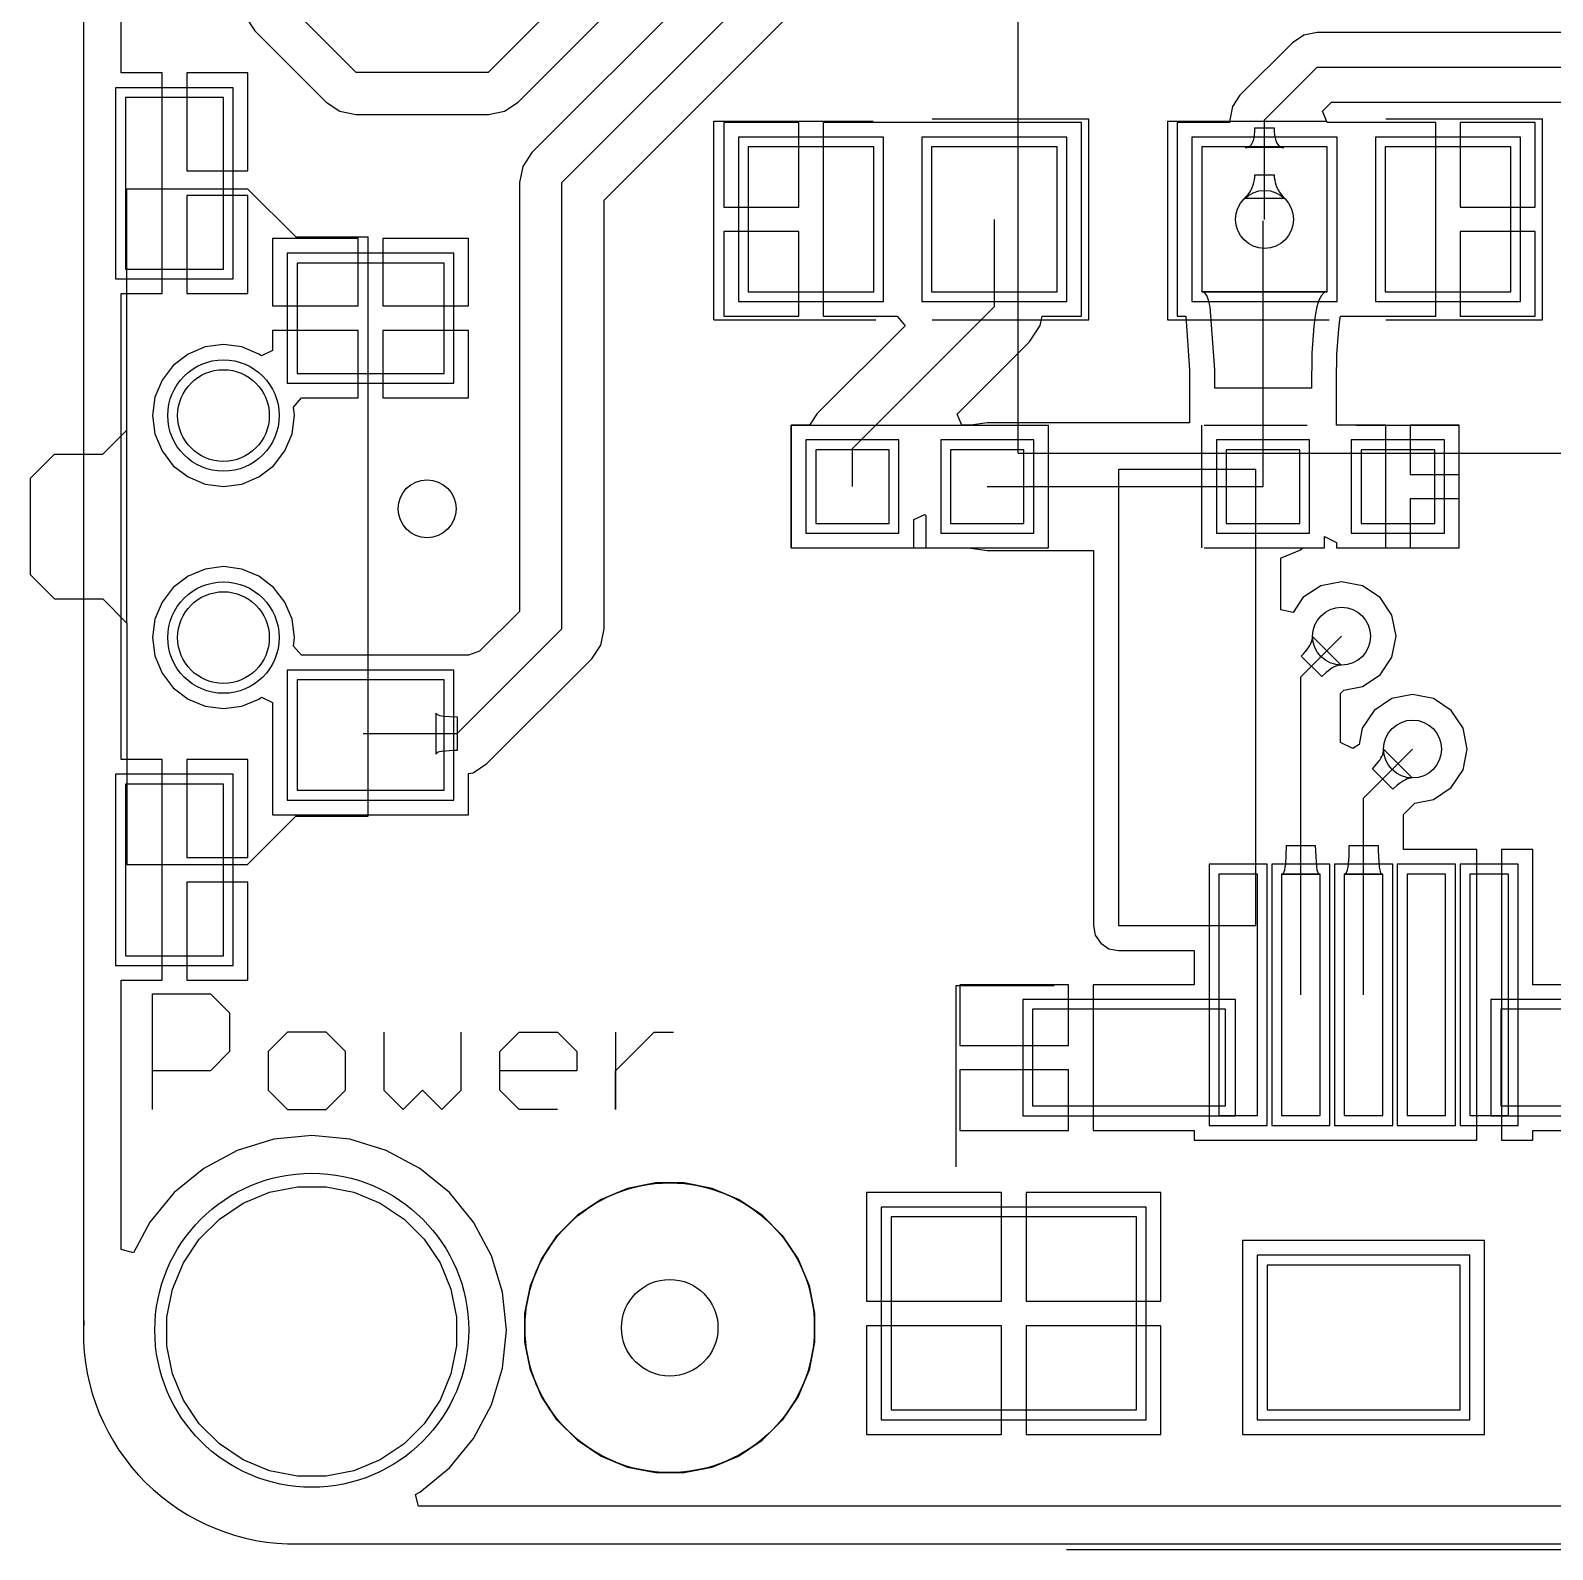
# Model space of a CAD drawing. Header units: millimetres. Extents: x 38 to 147, y 67 to 99.
# Drawn here: x 38.41 to 54.18, y 66.64 to 82.37 of the extents above; entities that cross this region are included whole.
import ezdxf

# ---------------------------------------------------------------- set-up
doc = ezdxf.new("R2010")
doc.units = ezdxf.units.MM
for name, color, linetype in [('BottomOverlay', 54, 'Continuous'), ('BottomSolder', 6, 'Continuous'), ('KeepOutLayer', 6, 'Continuous'), ('MultiLayer', 9, 'Continuous'), ('TopLayer', 1, 'Continuous'), ('TopOverlay', 2, 'Continuous'), ('TopPaste', 8, 'Continuous'), ('TopSolder', 216, 'Continuous')]:
    doc.layers.add(name, color=color, linetype=linetype)

# ---------------------------------------------------------------- blocks, each defined once
blk = doc.blocks.new('C0603_18')
at = {"layer": 'TopLayer'}
for p, q in [((-0.356, 0.559), (-0.356, -0.203)), ((0.406, 0.559), (-0.356, 0.559)), ((0.406, -0.203), (0.406, 0.559)), ((1.041, 0.559), (1.041, -0.203)), ((1.803, 0.559), (1.041, 0.559)), ((1.803, -0.203), (1.803, 0.559)), ((-0.356, -0.203), (0.406, -0.203)), ((1.041, -0.203), (1.803, -0.203))]:
    blk.add_line(p, q, dxfattribs=at)
at = {"layer": 'TopOverlay'}
for p, q in [((0.457, 0.813), (-0.61, 0.813)), ((-0.61, 0.813), (-0.61, -0.457)), ((2.032, 0.813), (0.965, 0.813)), ((2.057, 0.813), (2.057, -0.457)), ((0.457, -0.457), (-0.61, -0.457)), ((2.032, -0.457), (0.965, -0.457))]:
    blk.add_line(p, q, dxfattribs=at)
at = {"layer": 'TopPaste'}
for p, q in [((-0.356, 0.559), (-0.356, -0.203)), ((0.406, 0.559), (-0.356, 0.559)), ((0.406, -0.203), (0.406, 0.559)), ((1.041, 0.559), (1.041, -0.203)), ((1.803, 0.559), (1.041, 0.559)), ((1.803, -0.203), (1.803, 0.559)), ((-0.356, -0.203), (0.406, -0.203)), ((1.041, -0.203), (1.803, -0.203))]:
    blk.add_line(p, q, dxfattribs=at)
at = {"layer": 'TopSolder'}
for p, q in [((-0.457, 0.66), (-0.457, -0.305)), ((0.508, 0.66), (-0.457, 0.66)), ((0.508, -0.305), (0.508, 0.66)), ((0.94, 0.66), (0.94, -0.305)), ((1.905, 0.66), (0.94, 0.66)), ((1.905, -0.305), (1.905, 0.66)), ((-0.457, -0.305), (0.508, -0.305)), ((0.94, -0.305), (1.905, -0.305))]:
    blk.add_line(p, q, dxfattribs=at)
blk = doc.blocks.new('C0805_25')
at = {"layer": 'TopLayer'}
for p, q in [((-0.3, 0.75), (-1.6, 0.75)), ((-1.6, 0.75), (-1.6, -0.75)), ((-0.3, -0.75), (-0.3, 0.75)), ((1.6, 0.75), (0.3, 0.75)), ((0.3, 0.75), (0.3, -0.75)), ((1.6, -0.75), (1.6, 0.75)), ((-1.6, -0.75), (-0.3, -0.75)), ((0.3, -0.75), (1.6, -0.75))]:
    blk.add_line(p, q, dxfattribs=at)
at = {"layer": 'TopOverlay'}
for p, q in [((-1.93, 1.041), (-1.93, -1.041)), ((-0.305, 1.041), (-1.93, 1.041)), ((1.956, 1.041), (0.279, 1.041)), ((1.956, 1.041), (1.956, -1.016)), ((-0.305, -1.041), (-1.93, -1.041)), ((1.956, -1.016), (0.305, -1.016))]:
    blk.add_line(p, q, dxfattribs=at)
at = {"layer": 'TopPaste'}
for p, q in [((-0.3, 0.75), (-1.6, 0.75)), ((-1.6, 0.75), (-1.6, -0.75)), ((-0.3, -0.75), (-0.3, 0.75)), ((1.6, 0.75), (0.3, 0.75)), ((0.3, 0.75), (0.3, -0.75)), ((1.6, -0.75), (1.6, 0.75)), ((-1.6, -0.75), (-0.3, -0.75)), ((0.3, -0.75), (1.6, -0.75))]:
    blk.add_line(p, q, dxfattribs=at)
at = {"layer": 'TopSolder'}
for p, q in [((-0.198, 0.852), (-1.702, 0.852)), ((-1.702, 0.852), (-1.702, -0.852)), ((-0.198, -0.852), (-0.198, 0.852)), ((1.702, 0.852), (0.198, 0.852)), ((0.198, 0.852), (0.198, -0.852)), ((1.702, -0.852), (1.702, 0.852)), ((-1.702, -0.852), (-0.198, -0.852)), ((0.198, -0.852), (1.702, -0.852))]:
    blk.add_line(p, q, dxfattribs=at)
blk = doc.blocks.new('R0603_50')
at = {"layer": 'TopLayer'}
for p, q in [((-1.079, 0.381), (-1.079, -0.381)), ((-0.317, 0.381), (-1.079, 0.381)), ((-0.317, -0.381), (-0.317, 0.381)), ((0.317, 0.381), (0.317, -0.381)), ((1.079, 0.381), (0.317, 0.381)), ((1.079, -0.381), (1.079, 0.381)), ((-1.079, -0.381), (-0.317, -0.381)), ((0.317, -0.381), (1.079, -0.381))]:
    blk.add_line(p, q, dxfattribs=at)
at = {"layer": 'TopOverlay'}
for p, q in [((-1.333, -0.635), (-1.333, 0.635)), ((-1.333, 0.635), (1.333, 0.635)), ((1.333, -0.635), (1.333, 0.635)), ((-1.333, -0.635), (1.333, -0.635))]:
    blk.add_line(p, q, dxfattribs=at)
at = {"layer": 'TopPaste'}
for p, q in [((-1.079, 0.381), (-1.079, -0.381)), ((-0.317, 0.381), (-1.079, 0.381)), ((-0.317, -0.381), (-0.317, 0.381)), ((0.317, 0.381), (0.317, -0.381)), ((1.079, 0.381), (0.317, 0.381)), ((1.079, -0.381), (1.079, 0.381)), ((-1.079, -0.381), (-0.317, -0.381)), ((0.317, -0.381), (1.079, -0.381))]:
    blk.add_line(p, q, dxfattribs=at)
at = {"layer": 'TopSolder'}
for p, q in [((-1.181, 0.483), (-1.181, -0.483)), ((-0.216, 0.483), (-1.181, 0.483)), ((-0.216, -0.483), (-0.216, 0.483)), ((0.216, 0.483), (0.216, -0.483)), ((1.181, 0.483), (0.216, 0.483)), ((1.181, -0.483), (1.181, 0.483)), ((-1.181, -0.483), (-0.216, -0.483)), ((0.216, -0.483), (1.181, -0.483))]:
    blk.add_line(p, q, dxfattribs=at)
blk = doc.blocks.new('SWITCH_SIDE_54')
at = {"layer": 'BottomSolder'}
for centre in [(0, 0), (2.3, 0)]:
    blk.add_circle(centre, 0.577, dxfattribs=at)
at = {"layer": 'MultiLayer'}
for centre in [(0, 0), (2.3, 0)]:
    blk.add_circle(centre, 0.475, dxfattribs=at)
at = {"layer": 'TopLayer'}
for p, q in [((-0.437, 2.286), (-1.58, 2.286)), ((-1.58, 2.286), (-1.58, 0.762)), ((-0.437, 0.762), (-0.437, 2.286)), ((3.881, 2.286), (2.738, 2.286)), ((2.738, 2.286), (2.738, 0.762)), ((3.881, 0.762), (3.881, 2.286)), ((-1.58, 0.762), (-0.437, 0.762)), ((2.738, 0.762), (3.881, 0.762)), ((-3.295, 0), (-3.295, -1.016)), ((-1.517, 0), (-3.295, 0)), ((-1.517, -1.016), (-1.517, 0)), ((3.817, 0), (3.817, -1.016)), ((5.595, 0), (3.817, 0)), ((5.595, -1.016), (5.595, 0)), ((-3.295, -1.016), (-1.517, -1.016)), ((3.817, -1.016), (5.595, -1.016))]:
    blk.add_line(p, q, dxfattribs=at)
for centre in [(0, 0), (2.3, 0)]:
    blk.add_circle(centre, 0.475, dxfattribs=at)
at = {"layer": 'TopOverlay'}
for p, q in [((4.15, 1.5), (-1.85, 1.5)), ((-1.85, 0.75), (-1.85, 1.5)), ((4.15, 0.75), (4.15, 1.5)), ((-2.35, 0.25), (-1.85, 0.75)), ((4.65, 0.25), (4.15, 0.75)), ((-2.35, -1), (-2.35, 0.25)), ((4.65, -1), (4.65, 0.25)), ((0.15, -1), (-2.35, -1)), ((2.15, -1), (0.15, -1)), ((0.4, -1.25), (0.15, -1)), ((1.9, -1.25), (2.15, -1)), ((2.15, -1), (4.65, -1)), ((0.4, -1.75), (0.4, -1.25)), ((1.9, -1.75), (1.9, -1.25)), ((0.65, -2), (0.4, -1.75)), ((1.65, -2), (1.9, -1.75)), ((1.65, -2), (0.65, -2))]:
    blk.add_line(p, q, dxfattribs=at)
at = {"layer": 'TopPaste'}
for p, q in [((-0.437, 2.286), (-1.58, 2.286)), ((-1.58, 2.286), (-1.58, 0.762)), ((-0.437, 0.762), (-0.437, 2.286)), ((3.881, 2.286), (2.738, 2.286)), ((2.738, 2.286), (2.738, 0.762)), ((3.881, 0.762), (3.881, 2.286)), ((-1.58, 0.762), (-0.437, 0.762)), ((2.738, 0.762), (3.881, 0.762)), ((-3.295, 0), (-3.295, -1.016)), ((-1.517, 0), (-3.295, 0)), ((-1.517, -1.016), (-1.517, 0)), ((3.817, 0), (3.817, -1.016)), ((5.595, 0), (3.817, 0)), ((5.595, -1.016), (5.595, 0)), ((-3.295, -1.016), (-1.517, -1.016)), ((3.817, -1.016), (5.595, -1.016))]:
    blk.add_line(p, q, dxfattribs=at)
at = {"layer": 'TopSolder'}
for p, q in [((-0.336, 2.388), (-1.682, 2.388)), ((-1.682, 2.388), (-1.682, 0.66)), ((-0.336, 0.66), (-0.336, 2.388)), ((3.982, 2.388), (2.636, 2.388)), ((2.636, 2.388), (2.636, 0.66)), ((3.982, 0.66), (3.982, 2.388)), ((-1.682, 0.66), (-0.336, 0.66)), ((2.636, 0.66), (3.982, 0.66)), ((-3.396, 0.102), (-3.396, -1.118)), ((-1.415, 0.102), (-3.396, 0.102)), ((-1.415, -1.118), (-1.415, 0.102)), ((3.716, 0.102), (3.716, -1.118)), ((5.697, 0.102), (3.716, 0.102)), ((5.697, -1.118), (5.697, 0.102)), ((-3.396, -1.118), (-1.415, -1.118)), ((3.716, -1.118), (5.697, -1.118))]:
    blk.add_line(p, q, dxfattribs=at)
for centre in [(0, 0), (2.3, 0)]:
    blk.add_circle(centre, 0.577, dxfattribs=at)
blk = doc.blocks.new('MICROUSB_5S_59')
at = {"layer": 'BottomSolder'}
for p, q in [((0.167, 3.752), (-2.576, 3.752)), ((-2.576, 3.752), (-2.576, 1.548)), ((0.167, 1.548), (0.167, 3.752)), ((7.417, 3.752), (4.674, 3.752)), ((4.674, 3.752), (4.674, 1.548)), ((7.417, 1.548), (7.417, 3.752)), ((-2.576, 1.548), (0.167, 1.548)), ((4.674, 1.548), (7.417, 1.548)), ((1.102, 0.602), (-1.102, 0.602)), ((-1.102, 0.602), (-1.102, -0.602)), ((1.102, -0.602), (1.102, 0.602)), ((5.952, 0.602), (3.748, 0.602)), ((3.748, 0.602), (3.748, -0.602)), ((5.952, -0.602), (5.952, 0.602)), ((-1.102, -0.602), (1.102, -0.602)), ((3.748, -0.602), (5.952, -0.602))]:
    blk.add_line(p, q, dxfattribs=at)
at = {"layer": 'MultiLayer'}
for p, q in [((0.065, 3.65), (-2.475, 3.65)), ((-2.475, 3.65), (-2.475, 1.65)), ((0.065, 1.65), (0.065, 3.65)), ((7.315, 3.65), (4.775, 3.65)), ((4.775, 3.65), (4.775, 1.65)), ((7.315, 1.65), (7.315, 3.65)), ((-2.475, 1.65), (0.065, 1.65)), ((4.775, 1.65), (7.315, 1.65)), ((1, 0.5), (-1, 0.5)), ((-1, 0.5), (-1, -0.5)), ((1, -0.5), (1, 0.5)), ((5.85, 0.5), (3.85, 0.5)), ((3.85, 0.5), (3.85, -0.5)), ((5.85, -0.5), (5.85, 0.5)), ((-1, -0.5), (1, -0.5)), ((3.85, -0.5), (5.85, -0.5))]:
    blk.add_line(p, q, dxfattribs=at)
at = {"layer": 'TopLayer'}
for p, q in [((0.065, 3.65), (-2.475, 3.65)), ((-2.475, 3.65), (-2.475, 1.65)), ((0.065, 1.65), (0.065, 3.65)), ((1.421, 3.65), (1.421, 2.15)), ((3.421, 3.65), (1.421, 3.65)), ((3.421, 2.15), (3.421, 3.65)), ((7.315, 3.65), (4.775, 3.65)), ((4.775, 3.65), (4.775, 1.65)), ((7.315, 1.65), (7.315, 3.65)), ((1.421, 2.15), (3.421, 2.15)), ((-2.475, 1.65), (0.065, 1.65)), ((4.775, 1.65), (7.315, 1.65)), ((1, 0.5), (-1, 0.5)), ((-1, 0.5), (-1, -0.5)), ((0.921, 0.6), (0.921, -1.9)), ((1.321, 0.6), (0.921, 0.6)), ((1, -0.5), (1, 0.5)), ((1.321, -1.9), (1.321, 0.6)), ((1.571, 0.6), (1.571, -1.9)), ((1.971, 0.6), (1.571, 0.6)), ((1.971, -1.9), (1.971, 0.6)), ((2.221, 0.6), (2.221, -1.9)), ((2.621, 0.6), (2.221, 0.6)), ((2.621, -1.9), (2.621, 0.6)), ((2.871, 0.6), (2.871, -1.9)), ((3.271, 0.6), (2.871, 0.6)), ((3.271, -1.9), (3.271, 0.6)), ((3.521, 0.6), (3.521, -1.9)), ((3.921, 0.6), (3.521, 0.6)), ((5.85, 0.5), (3.85, 0.5)), ((3.85, 0.5), (3.85, -0.5)), ((3.921, -1.9), (3.921, 0.6)), ((5.85, -0.5), (5.85, 0.5)), ((-1, -0.5), (1, -0.5)), ((3.85, -0.5), (5.85, -0.5)), ((0.921, -1.9), (1.321, -1.9)), ((1.571, -1.9), (1.971, -1.9)), ((2.221, -1.9), (2.621, -1.9)), ((2.871, -1.9), (3.271, -1.9)), ((3.521, -1.9), (3.921, -1.9))]:
    blk.add_line(p, q, dxfattribs=at)
at = {"layer": 'TopOverlay'}
for p, q in [((5.498, 5.095), (-0.852, 5.095)), ((-1.741, 1.133), (-1.741, -0.747)), ((6.641, 1.133), (6.641, -0.747)), ((-0.852, -0.747), (-1.741, -0.747)), ((6.641, -0.747), (5.625, -0.747))]:
    blk.add_line(p, q, dxfattribs=at)
at = {"layer": 'TopPaste'}
for p, q in [((1.421, 3.65), (1.421, 2.15)), ((3.421, 3.65), (1.421, 3.65)), ((3.421, 2.15), (3.421, 3.65)), ((1.421, 2.15), (3.421, 2.15)), ((0.921, 0.6), (0.921, -1.9)), ((1.321, 0.6), (0.921, 0.6)), ((1.321, -1.9), (1.321, 0.6)), ((1.571, 0.6), (1.571, -1.9)), ((1.971, 0.6), (1.571, 0.6)), ((1.971, -1.9), (1.971, 0.6)), ((2.221, 0.6), (2.221, -1.9)), ((2.621, 0.6), (2.221, 0.6)), ((2.621, -1.9), (2.621, 0.6)), ((2.871, 0.6), (2.871, -1.9)), ((3.271, 0.6), (2.871, 0.6)), ((3.271, -1.9), (3.271, 0.6)), ((3.521, 0.6), (3.521, -1.9)), ((3.921, 0.6), (3.521, 0.6)), ((3.921, -1.9), (3.921, 0.6)), ((0.921, -1.9), (1.321, -1.9)), ((1.571, -1.9), (1.971, -1.9)), ((2.221, -1.9), (2.621, -1.9)), ((2.871, -1.9), (3.271, -1.9)), ((3.521, -1.9), (3.921, -1.9))]:
    blk.add_line(p, q, dxfattribs=at)
at = {"layer": 'TopSolder'}
for p, q in [((0.167, 3.752), (-2.576, 3.752)), ((-2.576, 3.752), (-2.576, 1.548)), ((0.167, 1.548), (0.167, 3.752)), ((1.319, 3.752), (1.319, 2.048)), ((3.522, 3.752), (1.319, 3.752)), ((3.522, 2.048), (3.522, 3.752)), ((7.417, 3.752), (4.674, 3.752)), ((4.674, 3.752), (4.674, 1.548)), ((7.417, 1.548), (7.417, 3.752)), ((1.319, 2.048), (3.522, 2.048)), ((-2.576, 1.548), (0.167, 1.548)), ((4.674, 1.548), (7.417, 1.548)), ((0.819, 0.702), (0.819, -2.002)), ((1.422, 0.702), (0.819, 0.702)), ((1.422, -2.002), (1.422, 0.702)), ((1.469, 0.702), (1.469, -2.002)), ((2.072, 0.702), (1.469, 0.702)), ((2.072, -2.002), (2.072, 0.702)), ((2.119, 0.702), (2.119, -2.002)), ((2.722, 0.702), (2.119, 0.702)), ((2.722, -2.002), (2.722, 0.702)), ((2.769, 0.702), (2.769, -2.002)), ((3.372, 0.702), (2.769, 0.702)), ((3.372, -2.002), (3.372, 0.702)), ((3.419, 0.702), (3.419, -2.002)), ((4.022, 0.702), (3.419, 0.702)), ((4.022, -2.002), (4.022, 0.702)), ((1.102, 0.602), (-1.102, 0.602)), ((-1.102, 0.602), (-1.102, -0.602)), ((1.102, -0.602), (1.102, 0.602)), ((5.952, 0.602), (3.748, 0.602)), ((3.748, 0.602), (3.748, -0.602)), ((5.952, -0.602), (5.952, 0.602)), ((-1.102, -0.602), (1.102, -0.602)), ((3.748, -0.602), (5.952, -0.602)), ((0.819, -2.002), (1.422, -2.002)), ((1.469, -2.002), (2.072, -2.002)), ((2.119, -2.002), (2.722, -2.002)), ((2.769, -2.002), (3.372, -2.002)), ((3.419, -2.002), (4.022, -2.002))]:
    blk.add_line(p, q, dxfattribs=at)
blk = doc.blocks.new('C0805_61')
at = {"layer": 'TopLayer'}
for p, q in [((-0.3, 0.75), (-1.6, 0.75)), ((-1.6, 0.75), (-1.6, -0.75)), ((-0.3, -0.75), (-0.3, 0.75)), ((1.6, 0.75), (0.3, 0.75)), ((0.3, 0.75), (0.3, -0.75)), ((1.6, -0.75), (1.6, 0.75)), ((-1.6, -0.75), (-0.3, -0.75)), ((0.3, -0.75), (1.6, -0.75))]:
    blk.add_line(p, q, dxfattribs=at)
at = {"layer": 'TopOverlay'}
for p, q in [((-1.93, 1.041), (-1.93, -1.041)), ((-0.305, 1.041), (-1.93, 1.041)), ((1.956, 1.041), (0.279, 1.041)), ((1.956, -1.016), (1.956, 1.041)), ((-0.305, -1.041), (-1.93, -1.041)), ((1.956, -1.016), (0.305, -1.016))]:
    blk.add_line(p, q, dxfattribs=at)
at = {"layer": 'TopPaste'}
for p, q in [((-0.3, 0.75), (-1.6, 0.75)), ((-1.6, 0.75), (-1.6, -0.75)), ((-0.3, -0.75), (-0.3, 0.75)), ((1.6, 0.75), (0.3, 0.75)), ((0.3, 0.75), (0.3, -0.75)), ((1.6, -0.75), (1.6, 0.75)), ((-1.6, -0.75), (-0.3, -0.75)), ((0.3, -0.75), (1.6, -0.75))]:
    blk.add_line(p, q, dxfattribs=at)
at = {"layer": 'TopSolder'}
for p, q in [((-0.198, 0.852), (-1.702, 0.852)), ((-1.702, 0.852), (-1.702, -0.852)), ((-0.198, -0.852), (-0.198, 0.852)), ((1.702, 0.852), (0.198, 0.852)), ((0.198, 0.852), (0.198, -0.852)), ((1.702, -0.852), (1.702, 0.852)), ((-1.702, -0.852), (-0.198, -0.852)), ((0.198, -0.852), (1.702, -0.852))]:
    blk.add_line(p, q, dxfattribs=at)
blk = doc.blocks.new('18650_SMT_B_63')
at = {"layer": 'BottomOverlay'}
for q in [(-7.015, 9.42), (69.985, -11.58)]:
    blk.add_line((69.985, 9.42), q, dxfattribs=at)

msp = doc.modelspace()

# ---------------------------------------------------------------- linework, layer by layer
at = {"layer": 'KeepOutLayer'}
for p, q in [((38.964, 68.859), (38.964, 96.847)), ((41.074, 66.698), (54.864, 66.698))]:
    msp.add_line(p, q, dxfattribs=at)
msp.add_circle((41.326, 68.91), 1.626, dxfattribs=at)
msp.add_arc((41.148, 68.885), 2.188, 176.6822, 268.0694, dxfattribs=at)
at = {"layer": 'MultiLayer'}
for p, q in [((40.615, 70.226), (40.888, 70.339)), ((40.888, 70.339), (41.178, 70.397)), ((41.178, 70.397), (41.326, 70.397)), ((41.326, 70.397), (41.474, 70.397)), ((41.474, 70.397), (41.763, 70.339)), ((41.763, 70.339), (42.036, 70.226)), ((40.37, 70.062), (40.615, 70.226)), ((42.036, 70.226), (42.282, 70.062)), ((40.161, 69.853), (40.37, 70.062)), ((42.282, 70.062), (42.491, 69.853)), ((39.997, 69.608), (40.161, 69.853)), ((42.491, 69.853), (42.655, 69.608)), ((39.883, 69.335), (39.997, 69.608)), ((42.655, 69.608), (42.768, 69.335)), ((39.826, 69.045), (39.883, 69.335)), ((42.768, 69.335), (42.826, 69.045)), ((39.826, 68.897), (39.826, 69.045)), ((42.826, 69.045), (42.826, 68.897)), ((39.826, 68.749), (39.826, 68.897)), ((42.826, 68.897), (42.826, 68.749)), ((39.883, 68.459), (39.826, 68.749)), ((42.826, 68.749), (42.768, 68.459)), ((39.997, 68.186), (39.883, 68.459)), ((42.768, 68.459), (42.655, 68.186)), ((40.161, 67.941), (39.997, 68.186)), ((42.655, 68.186), (42.491, 67.941)), ((40.37, 67.732), (40.161, 67.941)), ((42.491, 67.941), (42.282, 67.732)), ((40.615, 67.568), (40.37, 67.732)), ((42.282, 67.732), (42.036, 67.568)), ((40.888, 67.455), (40.615, 67.568)), ((42.036, 67.568), (41.763, 67.455)), ((41.178, 67.397), (40.888, 67.455)), ((41.326, 67.397), (41.178, 67.397)), ((41.326, 67.397), (41.326, 67.397)), ((41.474, 67.397), (41.326, 67.397)), ((41.763, 67.455), (41.474, 67.397))]:
    msp.add_line(p, q, dxfattribs=at)
for centre in [(51.196, 80.416), (42.52, 77.419), (51.994, 76.098), (52.73, 74.93)]:
    msp.add_circle(centre, 0.3, dxfattribs=at)
at = {"layer": 'TopLayer'}
for p, q in [((39.352, 81.933), (39.352, 95.94)), ((43.155, 81.94), (46.435, 85.221)), ((43.464, 81.631), (46.616, 84.783)), ((45.995, 83.494), (43.607, 81.107)), ((43.917, 80.797), (46.304, 83.185)), ((41.046, 82.677), (41.783, 81.94)), ((44.354, 80.616), (46.485, 82.748)), ((40.642, 82.51), (40.737, 82.368)), ((40.737, 82.368), (41.474, 81.631)), ((51.602, 82.325), (51.485, 82.246)), ((51.74, 82.352), (51.602, 82.325)), ((54.432, 82.352), (51.74, 82.352)), ((51.485, 82.246), (50.941, 81.703)), ((39.776, 81.933), (39.352, 81.933)), ((39.776, 80.79), (39.776, 81.933)), ((40.665, 81.933), (40.03, 81.933)), ((40.03, 81.933), (40.03, 80.917)), ((40.665, 80.917), (40.665, 81.933)), ((41.783, 81.94), (43.155, 81.94)), ((51.196, 81.448), (51.74, 81.991)), ((51.74, 81.991), (54.432, 81.991)), ((50.941, 81.703), (50.863, 81.586)), ((41.474, 81.631), (41.616, 81.536)), ((41.616, 81.536), (41.783, 81.503)), ((43.155, 81.503), (43.322, 81.536)), ((43.322, 81.536), (43.464, 81.631)), ((50.863, 81.586), (50.835, 81.448)), ((51.797, 81.538), (51.889, 81.63)), ((51.845, 81.42), (51.797, 81.538)), ((51.889, 81.63), (54.283, 81.63)), ((41.783, 81.503), (43.155, 81.503)), ((46.37, 81.42), (45.593, 81.42)), ((45.593, 81.42), (45.593, 80.543)), ((46.37, 80.543), (46.37, 81.42)), ((47.366, 81.42), (46.624, 81.42)), ((46.624, 81.42), (46.624, 80.416)), ((47.401, 81.42), (47.366, 81.42)), ((47.493, 81.42), (47.401, 81.42)), ((47.528, 81.42), (47.493, 81.42)), ((49.301, 81.42), (47.528, 81.42)), ((49.301, 79.412), (49.301, 81.42)), ((50.835, 81.42), (50.292, 81.42)), ((50.292, 81.42), (50.292, 79.679)), ((50.835, 81.448), (50.835, 81.42)), ((51.196, 80.416), (51.196, 81.448)), ((52.065, 81.42), (51.845, 81.42)), ((52.1, 81.42), (52.065, 81.42)), ((52.192, 81.42), (52.1, 81.42)), ((52.227, 81.42), (52.192, 81.42)), ((52.969, 81.42), (52.227, 81.42)), ((52.969, 80.416), (52.969, 81.42)), ((54, 81.42), (53.223, 81.42)), ((53.223, 81.42), (53.223, 80.543)), ((54, 80.543), (54, 81.42)), ((51.06, 81.193), (51.071, 81.211)), ((51.071, 81.211), (51.08, 81.233)), ((51.08, 81.233), (51.087, 81.26)), ((51.087, 81.26), (51.092, 81.29)), ((51.092, 81.29), (51.095, 81.325)), ((51.095, 81.325), (51.096, 81.363)), ((51.096, 81.363), (51.296, 81.363)), ((51.296, 81.363), (51.297, 81.325)), ((51.297, 81.325), (51.3, 81.29)), ((51.3, 81.29), (51.305, 81.26)), ((51.305, 81.26), (51.312, 81.233)), ((51.312, 81.233), (51.321, 81.211)), ((51.321, 81.211), (51.332, 81.193)), ((43.607, 81.107), (43.512, 80.965)), ((50.996, 81.16), (51.015, 81.162)), ((51.396, 81.16), (50.996, 81.16)), ((51.015, 81.162), (51.032, 81.168)), ((51.032, 81.168), (51.047, 81.179)), ((51.047, 81.179), (51.06, 81.193)), ((51.332, 81.193), (51.345, 81.179)), ((51.345, 81.179), (51.36, 81.168)), ((51.36, 81.168), (51.377, 81.162)), ((51.377, 81.162), (51.396, 81.16)), ((40.03, 80.917), (40.665, 80.917)), ((43.512, 80.965), (43.479, 80.797)), ((39.776, 79.647), (39.776, 80.79)), ((43.479, 80.797), (43.479, 76.356)), ((43.917, 76.175), (43.917, 80.797)), ((51.057, 80.722), (51.069, 80.747)), ((51.069, 80.747), (51.079, 80.772)), ((51.079, 80.772), (51.086, 80.798)), ((51.086, 80.798), (51.092, 80.824)), ((51.092, 80.824), (51.095, 80.851)), ((51.095, 80.851), (51.096, 80.879)), ((51.096, 80.879), (51.296, 80.879)), ((51.296, 80.879), (51.297, 80.851)), ((51.297, 80.851), (51.301, 80.824)), ((51.301, 80.824), (51.306, 80.798)), ((51.306, 80.798), (51.314, 80.772)), ((51.314, 80.772), (51.324, 80.747)), ((51.324, 80.747), (51.336, 80.722)), ((40.665, 80.663), (40.03, 80.663)), ((40.03, 80.663), (40.03, 79.647)), ((40.665, 79.647), (40.665, 80.663)), ((44.354, 76.175), (44.354, 80.616)), ((50.986, 80.631), (51.007, 80.653)), ((51.406, 80.631), (50.986, 80.631)), ((51.007, 80.653), (51.026, 80.675)), ((51.026, 80.675), (51.042, 80.698)), ((51.042, 80.698), (51.057, 80.722)), ((51.336, 80.722), (51.35, 80.698)), ((51.35, 80.698), (51.367, 80.675)), ((51.367, 80.675), (51.385, 80.653)), ((51.385, 80.653), (51.406, 80.631)), ((45.593, 80.543), (46.37, 80.543)), ((53.223, 80.543), (54, 80.543)), ((46.37, 80.289), (45.593, 80.289)), ((45.593, 80.289), (45.593, 79.412)), ((46.37, 79.412), (46.37, 80.289)), ((46.624, 80.416), (46.624, 79.412)), ((48.397, 79.512), (48.397, 80.416)), ((51.181, 77.648), (51.181, 80.401)), ((52.969, 79.412), (52.969, 80.416)), ((54, 80.289), (53.223, 80.289)), ((53.223, 80.289), (53.223, 79.412)), ((54, 79.412), (54, 80.289)), ((41.808, 80.219), (40.919, 80.219)), ((40.919, 80.219), (40.919, 79.52)), ((41.808, 79.52), (41.808, 80.219)), ((42.951, 80.219), (42.062, 80.219)), ((42.062, 80.219), (42.062, 79.52)), ((42.951, 79.52), (42.951, 80.219)), ((39.352, 74.821), (39.352, 79.647)), ((39.352, 79.647), (39.776, 79.647)), ((40.03, 79.647), (40.665, 79.647)), ((50.292, 79.679), (50.29, 79.669)), ((50.29, 79.669), (50.291, 79.668)), ((50.291, 79.668), (50.29, 79.666)), ((50.29, 79.666), (50.292, 79.657)), ((50.292, 79.657), (50.292, 79.412)), ((50.574, 79.659), (50.549, 79.669)), ((50.549, 79.669), (51.843, 79.669)), ((50.597, 79.629), (50.574, 79.659)), ((51.812, 79.659), (51.785, 79.629)), ((51.843, 79.669), (51.812, 79.659)), ((40.919, 79.52), (41.808, 79.52)), ((42.062, 79.52), (42.951, 79.52)), ((46.927, 78.042), (48.397, 79.512)), ((50.616, 79.579), (50.597, 79.629)), ((50.634, 79.509), (50.616, 79.579)), ((50.68, 78.859), (50.634, 79.509)), ((51.739, 79.509), (51.722, 79.419)), ((51.76, 79.579), (51.739, 79.509)), ((51.785, 79.629), (51.76, 79.579)), ((45.593, 79.412), (46.37, 79.412)), ((47.474, 79.315), (46.563, 78.405)), ((46.624, 79.412), (47.366, 79.412)), ((47.366, 79.412), (47.391, 79.412)), ((47.391, 79.412), (47.474, 79.315)), ((48.761, 79.149), (48.872, 79.316)), ((48.872, 79.316), (48.891, 79.412)), ((48.891, 79.412), (49.301, 79.412)), ((50.292, 79.412), (50.381, 79.412)), ((50.381, 79.412), (50.42, 78.853)), ((51.722, 79.419), (51.707, 79.309)), ((51.965, 79.283), (51.977, 79.377)), ((51.977, 79.377), (51.984, 79.412)), ((51.984, 79.412), (52.192, 79.412)), ((52.192, 79.412), (52.227, 79.412)), ((52.227, 79.412), (52.969, 79.412)), ((53.223, 79.412), (54, 79.412)), ((41.808, 79.266), (40.919, 79.266)), ((40.919, 79.266), (40.919, 79.057)), ((41.808, 78.568), (41.808, 79.266)), ((42.951, 79.266), (42.062, 79.266)), ((42.062, 79.266), (42.062, 78.568)), ((42.951, 78.568), (42.951, 79.266)), ((51.707, 79.309), (51.687, 79.029)), ((51.946, 79.018), (51.965, 79.283)), ((40.044, 79.021), (39.891, 78.904)), ((40.221, 79.095), (40.044, 79.021)), ((40.411, 79.12), (40.221, 79.095)), ((40.602, 79.095), (40.411, 79.12)), ((40.779, 79.021), (40.602, 79.095)), ((40.805, 79.001), (40.779, 79.021)), ((40.919, 79.057), (40.805, 79.001)), ((48.012, 78.4), (48.761, 79.149)), ((51.687, 79.029), (51.681, 78.669)), ((51.942, 78.752), (51.946, 79.018)), ((39.891, 78.904), (39.775, 78.752)), ((50.42, 78.853), (50.42, 78.307)), ((50.681, 78.669), (50.68, 78.859)), ((39.775, 78.752), (39.701, 78.575)), ((51.942, 78.409), (51.942, 78.752)), ((39.701, 78.575), (39.676, 78.384)), ((41.135, 78.472), (41.219, 78.568)), ((41.219, 78.568), (41.808, 78.568)), ((42.062, 78.568), (42.951, 78.568)), ((51.681, 78.669), (50.681, 78.669)), ((39.676, 78.384), (39.701, 78.194)), ((41.122, 78.194), (41.147, 78.384)), ((41.147, 78.384), (41.135, 78.472)), ((46.563, 78.405), (46.482, 78.283)), ((48.06, 78.283), (48.012, 78.4)), ((51.943, 78.283), (51.942, 78.409)), ((46.482, 78.283), (46.292, 78.283)), ((46.292, 78.283), (46.292, 77.013)), ((48.148, 78.283), (48.06, 78.283)), ((48.153, 78.285), (48.148, 78.283)), ((48.323, 78.307), (48.153, 78.285)), ((50.42, 78.307), (48.323, 78.307)), ((52.451, 78.283), (51.943, 78.283)), ((52.451, 77.648), (52.451, 78.283)), ((53.213, 78.283), (52.705, 78.283)), ((52.705, 78.283), (52.705, 77.775)), ((53.213, 77.775), (53.213, 78.283)), ((39.701, 78.194), (39.775, 78.017)), ((41.048, 78.017), (41.122, 78.194)), ((39.775, 78.017), (39.891, 77.864)), ((40.931, 77.864), (41.048, 78.017)), ((46.927, 77.648), (46.927, 78.042)), ((39.891, 77.864), (40.044, 77.748)), ((40.044, 77.748), (40.221, 77.674)), ((40.602, 77.674), (40.779, 77.748)), ((40.779, 77.748), (40.931, 77.864)), ((49.682, 77.826), (49.682, 73.101)), ((51.105, 77.826), (49.682, 77.826)), ((51.105, 73.101), (51.105, 77.826)), ((52.705, 77.775), (53.213, 77.775)), ((40.221, 77.674), (40.411, 77.649)), ((40.411, 77.649), (40.602, 77.674)), ((48.323, 77.648), (51.181, 77.648)), ((52.451, 77.013), (52.451, 77.648)), ((53.213, 77.521), (52.705, 77.521)), ((52.705, 77.521), (52.705, 77.013)), ((53.213, 77.013), (53.213, 77.521)), ((47.562, 77.306), (47.677, 77.359)), ((47.562, 77.013), (47.562, 77.306)), ((47.677, 77.359), (47.688, 77.349)), ((47.688, 77.349), (47.688, 77.013)), ((51.816, 77.013), (51.816, 77.131)), ((51.816, 77.131), (51.943, 77.068)), ((46.292, 77.013), (47.562, 77.013)), ((47.688, 77.013), (48.148, 77.013)), ((48.148, 77.013), (48.153, 77.011)), ((48.153, 77.011), (48.323, 76.988)), ((48.323, 76.988), (49.423, 76.988)), ((49.423, 76.988), (49.423, 73.101)), ((51.378, 76.913), (51.561, 76.989)), ((51.561, 76.989), (51.592, 77.013)), ((51.592, 77.013), (51.816, 77.013)), ((51.943, 77.068), (51.943, 77.013)), ((51.943, 77.013), (52.451, 77.013)), ((52.705, 77.013), (53.213, 77.013)), ((40.221, 76.794), (40.044, 76.721)), ((40.411, 76.819), (40.221, 76.794)), ((40.602, 76.794), (40.411, 76.819)), ((40.779, 76.721), (40.602, 76.794)), ((51.364, 76.911), (51.378, 76.913)), ((51.364, 76.372), (51.364, 76.911)), ((40.044, 76.721), (39.891, 76.604)), ((40.931, 76.604), (40.779, 76.721)), ((51.994, 76.663), (51.778, 76.62)), ((52.21, 76.62), (51.994, 76.663)), ((39.891, 76.604), (39.775, 76.452)), ((41.048, 76.452), (40.931, 76.604)), ((51.594, 76.498), (51.491, 76.343)), ((51.778, 76.62), (51.594, 76.498)), ((52.393, 76.498), (52.21, 76.62)), ((52.516, 76.315), (52.393, 76.498)), ((39.775, 76.452), (39.701, 76.274)), ((41.122, 76.274), (41.048, 76.452)), ((43.479, 76.356), (43.065, 75.942)), ((51.491, 76.343), (51.364, 76.372)), ((39.701, 76.274), (39.676, 76.084)), ((41.147, 76.084), (41.122, 76.274)), ((42.832, 75.09), (43.917, 76.175)), ((44.321, 76.007), (44.354, 76.175)), ((52.559, 76.098), (52.516, 76.315)), ((39.676, 76.084), (39.701, 75.894)), ((41.135, 75.996), (41.147, 76.084)), ((44.226, 75.865), (44.321, 76.007)), ((51.572, 75.677), (51.994, 76.098)), ((51.665, 76.003), (51.675, 76.023)), ((51.675, 76.023), (51.684, 76.042)), ((51.684, 76.042), (51.689, 76.06)), ((51.689, 76.06), (51.693, 76.078)), ((51.693, 76.078), (51.694, 76.095)), ((51.694, 76.095), (51.991, 75.798)), ((52.516, 75.882), (52.559, 76.098)), ((39.701, 75.894), (39.775, 75.717)), ((41.219, 75.901), (41.135, 75.996)), ((42.951, 75.901), (41.219, 75.901)), ((43.065, 75.942), (42.951, 75.901)), ((42.951, 75.901), (42.951, 75.901)), ((42.951, 75.901), (42.951, 75.901)), ((43.141, 74.78), (44.226, 75.865)), ((51.577, 75.893), (51.599, 75.917)), ((51.789, 75.681), (51.577, 75.893)), ((51.599, 75.917), (51.637, 75.961)), ((51.637, 75.961), (51.652, 75.982)), ((51.652, 75.982), (51.665, 76.003)), ((52.393, 75.699), (52.516, 75.882)), ((39.775, 75.717), (39.891, 75.564)), ((51.835, 75.724), (51.789, 75.681)), ((51.857, 75.741), (51.835, 75.724)), ((51.878, 75.757), (51.857, 75.741)), ((51.898, 75.77), (51.878, 75.757)), ((51.918, 75.78), (51.898, 75.77)), ((51.937, 75.788), (51.918, 75.78)), ((51.956, 75.794), (51.937, 75.788)), ((51.974, 75.797), (51.956, 75.794)), ((51.991, 75.798), (51.974, 75.797)), ((52.21, 75.577), (52.393, 75.699)), ((39.891, 75.564), (40.044, 75.447)), ((51.572, 72.384), (51.572, 75.677)), ((51.984, 75.506), (52.012, 75.534)), ((52.012, 75.534), (52.014, 75.535)), ((52.014, 75.535), (52.018, 75.538)), ((52.018, 75.538), (52.21, 75.577)), ((40.044, 75.447), (40.221, 75.374)), ((40.221, 75.374), (40.411, 75.349)), ((40.411, 75.349), (40.602, 75.374)), ((40.602, 75.374), (40.779, 75.447)), ((40.779, 75.447), (40.805, 75.468)), ((40.805, 75.468), (40.919, 75.412)), ((40.919, 75.412), (40.919, 74.25)), ((51.984, 74.997), (51.984, 75.506)), ((52.514, 75.452), (52.331, 75.329)), ((52.73, 75.495), (52.514, 75.452)), ((52.947, 75.452), (52.73, 75.495)), ((53.13, 75.329), (52.947, 75.452)), ((42.615, 74.876), (42.615, 75.303)), ((42.615, 75.303), (42.617, 75.296)), ((42.617, 75.296), (42.624, 75.289)), ((42.624, 75.289), (42.635, 75.283)), ((42.635, 75.283), (42.65, 75.278)), ((42.65, 75.278), (42.669, 75.274)), ((42.669, 75.274), (42.693, 75.271)), ((42.693, 75.271), (42.754, 75.266)), ((42.754, 75.266), (42.832, 75.265)), ((42.832, 75.265), (42.832, 74.915)), ((52.331, 75.329), (52.209, 75.146)), ((53.252, 75.146), (53.13, 75.329)), ((41.859, 75.09), (42.832, 75.09)), ((52.209, 75.146), (52.175, 74.977)), ((53.295, 74.93), (53.252, 75.146)), ((42.65, 74.901), (42.635, 74.896)), ((42.669, 74.905), (42.65, 74.901)), ((42.79, 74.914), (42.669, 74.905)), ((42.832, 74.915), (42.79, 74.914)), ((52.111, 74.934), (51.984, 74.997)), ((52.175, 74.977), (52.111, 74.934)), ((52.222, 74.422), (52.73, 74.93)), ((52.426, 74.892), (52.429, 74.91)), ((52.429, 74.91), (52.43, 74.927)), ((52.43, 74.927), (52.727, 74.63)), ((53.252, 74.714), (53.295, 74.93)), ((39.776, 74.821), (39.352, 74.821)), ((39.776, 73.678), (39.776, 74.821)), ((40.665, 74.821), (40.03, 74.821)), ((40.03, 74.821), (40.03, 73.805)), ((40.665, 73.805), (40.665, 74.821)), ((42.617, 74.883), (42.615, 74.876)), ((42.624, 74.89), (42.617, 74.883)), ((42.635, 74.896), (42.624, 74.89)), ((42.999, 74.685), (43.141, 74.78)), ((52.313, 74.725), (52.336, 74.748)), ((52.336, 74.748), (52.373, 74.793)), ((52.373, 74.793), (52.389, 74.814)), ((52.389, 74.814), (52.402, 74.835)), ((52.402, 74.835), (52.412, 74.854)), ((52.412, 74.854), (52.42, 74.874)), ((52.42, 74.874), (52.426, 74.892)), ((42.951, 74.676), (42.999, 74.685)), ((42.951, 74.25), (42.951, 74.676)), ((52.525, 74.513), (52.313, 74.725)), ((52.614, 74.588), (52.593, 74.573)), ((52.635, 74.601), (52.614, 74.588)), ((52.655, 74.612), (52.635, 74.601)), ((52.674, 74.62), (52.655, 74.612)), ((52.692, 74.626), (52.674, 74.62)), ((52.71, 74.629), (52.692, 74.626)), ((52.727, 74.63), (52.71, 74.629)), ((53.13, 74.531), (53.252, 74.714)), ((52.571, 74.555), (52.525, 74.513)), ((52.593, 74.573), (52.571, 74.555)), ((52.947, 74.408), (53.13, 74.531)), ((52.222, 72.384), (52.222, 74.422)), ((52.634, 74.251), (52.749, 74.366)), ((52.749, 74.366), (52.75, 74.367)), ((52.75, 74.367), (52.754, 74.37)), ((52.754, 74.37), (52.947, 74.408)), ((40.919, 74.25), (42.951, 74.25)), ((52.634, 73.888), (52.634, 74.251)), ((40.03, 73.805), (40.665, 73.805)), ((51.415, 73.739), (51.421, 73.823)), ((51.421, 73.823), (51.422, 73.931)), ((51.422, 73.931), (51.722, 73.931)), ((51.722, 73.931), (51.723, 73.874)), ((51.723, 73.874), (51.734, 73.706)), ((52.065, 73.739), (52.071, 73.823)), ((52.071, 73.823), (52.072, 73.931)), ((52.072, 73.931), (52.372, 73.931)), ((52.372, 73.931), (52.373, 73.874)), ((52.373, 73.874), (52.384, 73.706)), ((53.395, 73.888), (52.634, 73.888)), ((53.395, 72.384), (53.395, 73.888)), ((53.976, 73.888), (53.649, 73.888)), ((53.649, 73.888), (53.649, 72.384)), ((53.976, 72.488), (53.976, 73.888)), ((39.776, 72.535), (39.776, 73.678)), ((51.384, 73.634), (51.392, 73.643)), ((51.392, 73.643), (51.399, 73.658)), ((51.399, 73.658), (51.405, 73.679)), ((51.405, 73.679), (51.411, 73.706)), ((51.411, 73.706), (51.415, 73.739)), ((51.734, 73.706), (51.739, 73.679)), ((51.739, 73.679), (51.745, 73.658)), ((51.745, 73.658), (51.752, 73.643)), ((51.752, 73.643), (51.76, 73.634)), ((52.034, 73.634), (52.042, 73.643)), ((52.042, 73.643), (52.049, 73.658)), ((52.049, 73.658), (52.055, 73.679)), ((52.055, 73.679), (52.061, 73.706)), ((52.061, 73.706), (52.065, 73.739)), ((52.384, 73.706), (52.389, 73.679)), ((52.389, 73.679), (52.395, 73.658)), ((52.395, 73.658), (52.402, 73.643)), ((52.402, 73.643), (52.41, 73.634)), ((40.665, 73.551), (40.03, 73.551)), ((40.03, 73.551), (40.03, 72.535)), ((40.665, 72.535), (40.665, 73.551)), ((51.375, 73.631), (51.384, 73.634)), ((51.769, 73.631), (51.375, 73.631)), ((51.76, 73.634), (51.769, 73.631)), ((52.025, 73.631), (52.034, 73.634)), ((52.419, 73.631), (52.025, 73.631)), ((52.41, 73.634), (52.419, 73.631)), ((49.423, 73.101), (49.443, 73.002)), ((49.682, 73.101), (51.105, 73.101)), ((49.443, 73.002), (49.499, 72.918)), ((49.499, 72.918), (49.583, 72.862)), ((49.583, 72.862), (49.682, 72.842)), ((49.682, 72.842), (50.468, 72.842)), ((50.468, 72.842), (50.468, 72.488)), ((39.352, 69.745), (39.352, 72.535)), ((39.352, 72.535), (39.776, 72.535)), ((40.03, 72.535), (40.665, 72.535)), ((49.166, 72.488), (48.039, 72.488)), ((48.039, 72.488), (48.039, 71.861)), ((49.166, 71.861), (49.166, 72.488)), ((50.468, 72.488), (49.42, 72.488)), ((49.42, 72.488), (49.42, 71.734)), ((53.395, 70.88), (53.395, 72.384)), ((53.649, 72.384), (53.649, 70.88)), ((55.016, 72.488), (53.976, 72.488)), ((48.039, 71.861), (49.166, 71.861)), ((49.166, 71.607), (48.039, 71.607)), ((48.039, 71.607), (48.039, 70.98)), ((49.166, 70.98), (49.166, 71.607)), ((49.42, 71.734), (49.42, 70.98)), ((48.039, 70.98), (49.166, 70.98)), ((49.42, 70.98), (50.468, 70.98)), ((50.468, 70.98), (50.468, 70.88)), ((53.976, 70.88), (53.976, 70.98)), ((53.976, 70.98), (55.016, 70.98)), ((40.932, 70.888), (40.554, 70.773)), ((41.326, 70.927), (40.932, 70.888)), ((41.719, 70.888), (41.326, 70.927)), ((42.097, 70.773), (41.719, 70.888)), ((50.468, 70.88), (53.395, 70.88)), ((53.649, 70.88), (53.976, 70.88)), ((40.554, 70.773), (40.206, 70.587)), ((42.446, 70.587), (42.097, 70.773)), ((40.206, 70.587), (39.9, 70.336)), ((42.752, 70.336), (42.446, 70.587)), ((39.9, 70.336), (39.649, 70.03)), ((43.002, 70.03), (42.752, 70.336)), ((44.324, 70.265), (44.597, 70.378)), ((44.597, 70.378), (44.324, 70.265)), ((44.597, 70.378), (44.886, 70.436)), ((44.886, 70.436), (44.597, 70.378)), ((44.886, 70.436), (45.034, 70.436)), ((45.182, 70.436), (44.886, 70.436)), ((45.034, 70.436), (45.182, 70.436)), ((45.182, 70.436), (45.472, 70.378)), ((45.472, 70.378), (45.182, 70.436)), ((45.472, 70.378), (45.745, 70.265)), ((45.745, 70.265), (45.472, 70.378)), ((48.471, 70.338), (47.074, 70.338)), ((47.074, 70.338), (47.074, 69.211)), ((48.471, 69.211), (48.471, 70.338)), ((50.122, 70.338), (48.725, 70.338)), ((48.725, 70.338), (48.725, 69.211)), ((50.122, 69.211), (50.122, 70.338)), ((44.078, 70.101), (44.324, 70.265)), ((44.324, 70.265), (44.078, 70.101)), ((45.745, 70.265), (45.99, 70.101)), ((45.99, 70.101), (45.745, 70.265)), ((39.649, 70.03), (39.479, 69.713)), ((43.189, 69.682), (43.002, 70.03)), ((43.869, 69.892), (44.078, 70.101)), ((44.078, 70.101), (43.869, 69.892)), ((45.99, 70.101), (46.199, 69.892)), ((46.199, 69.892), (45.99, 70.101)), ((43.705, 69.646), (43.869, 69.892)), ((43.869, 69.892), (43.705, 69.646)), ((46.199, 69.892), (46.363, 69.646)), ((46.363, 69.646), (46.199, 69.892)), ((39.479, 69.713), (39.352, 69.745)), ((53.476, 69.838), (50.968, 69.838)), ((50.968, 69.838), (50.968, 67.83)), ((53.476, 67.83), (53.476, 69.838)), ((43.303, 69.304), (43.189, 69.682)), ((43.592, 69.373), (43.705, 69.646)), ((43.705, 69.646), (43.592, 69.373)), ((46.363, 69.646), (46.477, 69.373)), ((46.477, 69.373), (46.363, 69.646)), ((43.342, 68.91), (43.303, 69.304)), ((43.534, 69.083), (43.592, 69.373)), ((43.592, 69.373), (43.534, 69.083)), ((46.477, 69.373), (46.534, 69.083)), ((46.534, 69.083), (46.477, 69.373)), ((43.534, 68.936), (43.534, 69.083)), ((43.534, 69.083), (43.534, 68.788)), ((46.534, 69.083), (46.534, 68.936)), ((46.534, 68.788), (46.534, 69.083)), ((47.074, 69.211), (48.471, 69.211)), ((48.725, 69.211), (50.122, 69.211)), ((43.303, 68.517), (43.342, 68.91)), ((43.534, 68.788), (43.534, 68.936)), ((46.534, 68.936), (46.534, 68.788)), ((48.471, 68.957), (47.074, 68.957)), ((47.074, 68.957), (47.074, 67.83)), ((48.471, 67.83), (48.471, 68.957)), ((50.122, 68.957), (48.725, 68.957)), ((48.725, 68.957), (48.725, 67.83)), ((50.122, 67.83), (50.122, 68.957)), ((43.592, 68.498), (43.534, 68.788)), ((43.534, 68.788), (43.592, 68.498)), ((46.534, 68.788), (46.477, 68.498)), ((46.477, 68.498), (46.534, 68.788)), ((43.189, 68.139), (43.303, 68.517)), ((43.705, 68.225), (43.592, 68.498)), ((43.592, 68.498), (43.705, 68.225)), ((46.477, 68.498), (46.363, 68.225)), ((46.363, 68.225), (46.477, 68.498)), ((43.002, 67.79), (43.189, 68.139)), ((43.869, 67.979), (43.705, 68.225)), ((43.705, 68.225), (43.869, 67.979)), ((46.363, 68.225), (46.199, 67.979)), ((46.199, 67.979), (46.363, 68.225)), ((44.078, 67.77), (43.869, 67.979)), ((43.869, 67.979), (44.078, 67.77)), ((46.199, 67.979), (45.99, 67.77)), ((45.99, 67.77), (46.199, 67.979)), ((47.074, 67.83), (48.471, 67.83)), ((48.725, 67.83), (50.122, 67.83)), ((50.968, 67.83), (53.476, 67.83)), ((42.752, 67.484), (43.002, 67.79)), ((44.324, 67.606), (44.078, 67.77)), ((44.078, 67.77), (44.324, 67.606)), ((45.99, 67.77), (45.745, 67.606)), ((45.745, 67.606), (45.99, 67.77)), ((44.597, 67.493), (44.324, 67.606)), ((44.324, 67.606), (44.597, 67.493)), ((44.886, 67.436), (44.597, 67.493)), ((44.597, 67.493), (44.886, 67.436)), ((45.472, 67.493), (45.182, 67.436)), ((45.182, 67.436), (45.472, 67.493)), ((45.745, 67.606), (45.472, 67.493)), ((45.472, 67.493), (45.745, 67.606)), ((42.446, 67.234), (42.752, 67.484)), ((45.034, 67.436), (44.886, 67.436)), ((44.886, 67.436), (45.182, 67.436)), ((45.034, 67.436), (45.034, 67.436)), ((45.182, 67.436), (45.034, 67.436)), ((42.402, 67.21), (42.446, 67.234)), ((42.433, 67.087), (42.402, 67.21)), ((54.854, 67.087), (42.433, 67.087))]:
    msp.add_line(p, q, dxfattribs=at)
for centre, radius in [((51.196, 80.416), 0.3), ((42.52, 77.419), 0.3), ((51.994, 76.098), 0.3), ((52.73, 74.93), 0.3), ((45.034, 68.936), 0.5)]:
    msp.add_circle(centre, radius, dxfattribs=at)
at = {"layer": 'TopOverlay'}
for p, q in [((39.675, 71.196), (39.675, 72.396)), ((39.675, 72.396), (40.275, 72.396)), ((40.275, 72.396), (40.475, 72.196)), ((40.475, 72.196), (40.475, 71.796)), ((41.074, 71.996), (40.874, 71.796)), ((41.474, 71.996), (41.074, 71.996)), ((41.674, 71.796), (41.474, 71.996)), ((42.074, 71.996), (42.074, 71.396)), ((42.874, 71.396), (42.874, 71.996)), ((43.274, 71.796), (43.474, 71.996)), ((43.474, 71.996), (43.873, 71.996)), ((43.873, 71.996), (44.073, 71.796)), ((44.473, 71.996), (44.473, 71.196)), ((44.673, 71.796), (44.873, 71.996)), ((44.873, 71.996), (45.073, 71.996)), ((40.475, 71.796), (40.275, 71.596)), ((40.874, 71.796), (40.874, 71.396)), ((41.674, 71.396), (41.674, 71.796)), ((43.274, 71.396), (43.274, 71.796)), ((44.073, 71.796), (44.073, 71.596)), ((44.473, 71.596), (44.673, 71.796)), ((40.275, 71.596), (39.675, 71.596)), ((44.073, 71.596), (43.274, 71.596)), ((44.473, 71.196), (44.473, 71.596)), ((40.874, 71.396), (41.074, 71.196)), ((41.474, 71.196), (41.674, 71.396)), ((42.074, 71.396), (42.274, 71.196)), ((42.274, 71.196), (42.474, 71.396)), ((42.474, 71.396), (42.674, 71.196)), ((42.674, 71.196), (42.874, 71.396)), ((43.474, 71.196), (43.274, 71.396)), ((41.074, 71.196), (41.474, 71.196)), ((43.873, 71.196), (43.474, 71.196))]:
    msp.add_line(p, q, dxfattribs=at)
at = {"layer": 'TopSolder'}
msp.add_circle((45.034, 68.936), 1.5, dxfattribs=at)

# ---------------------------------------------------------------- block references
for name, p, rotation in [('18650_SMT_B_63', (118.627, 87.414), 180), ('SWITCH_SIDE_54', (40.411, 78.384), 270), ('C0805_25', (47.447, 80.416), 180), ('C0805_61', (52.146, 80.416), 180), ('R0603_50', (47.625, 77.648), 360), ('C0603_18', (52.603, 77.826), 180), ('MICROUSB_5S_59', (54.643, 71.734), 180)]:
    msp.add_blockref(name, p, dxfattribs=dict(rotation=rotation))

doc.saveas('drawing.dxf')
